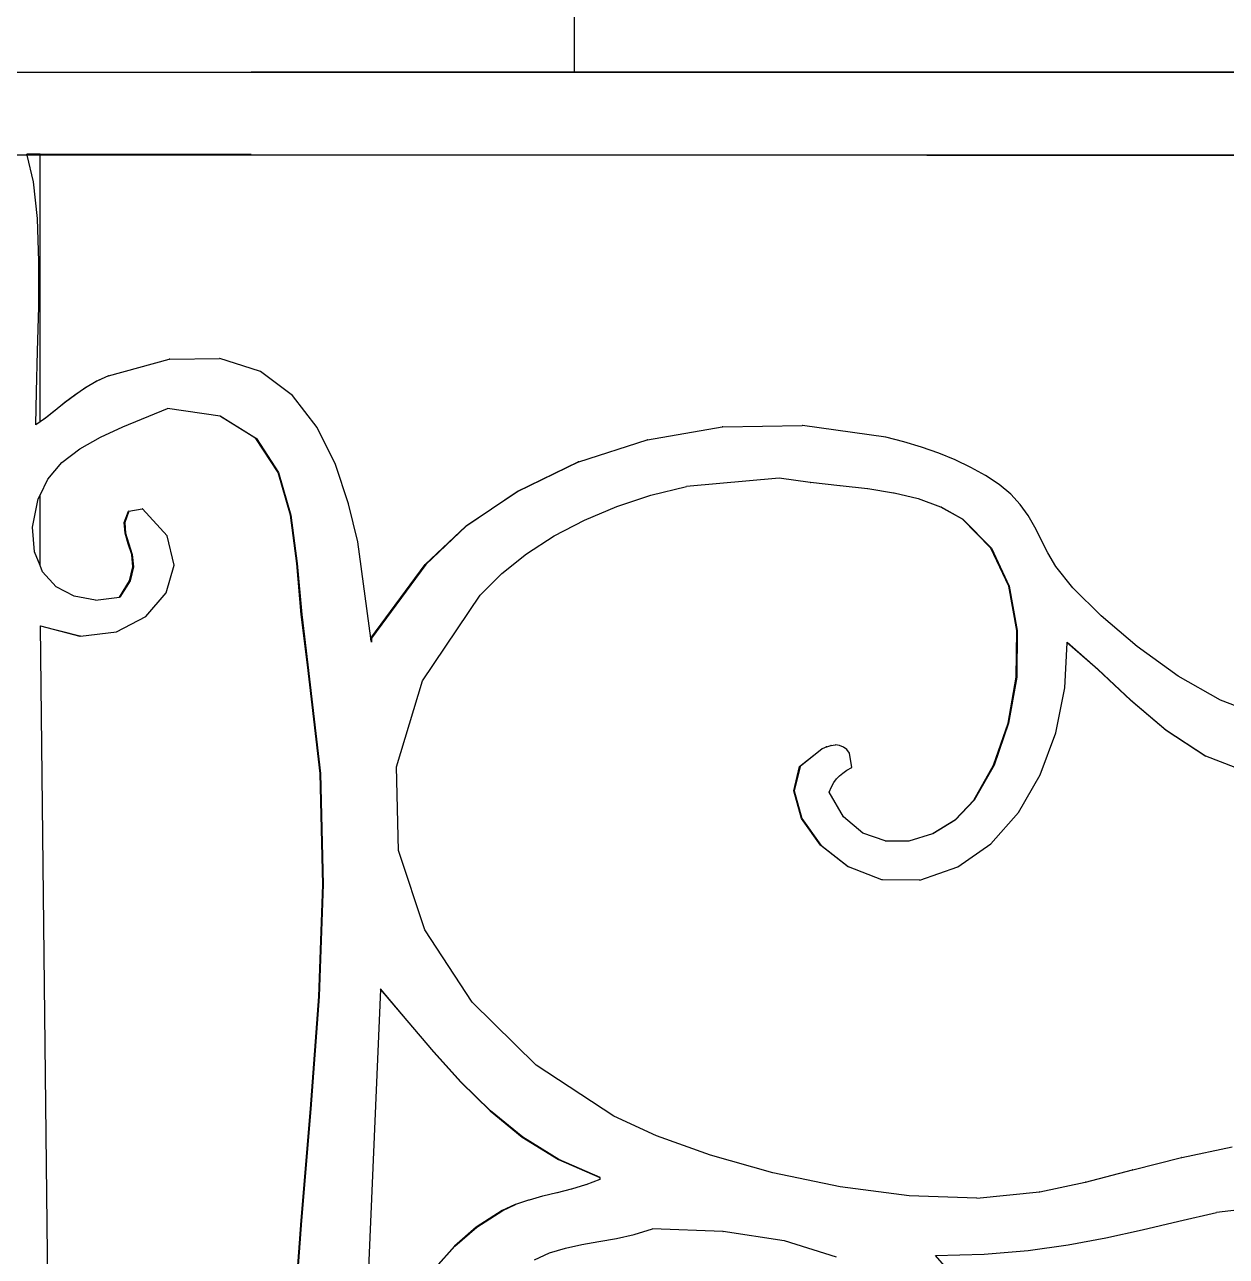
# Model space of a CAD drawing. Header units: inches. Extents: x -343 to 13887, y -13069 to -746.
# Drawn here: x 3000.76 to 3013.43, y -9207.65 to -9194.66 of the extents above; entities that cross this region are included whole.
import ezdxf

# ---------------------------------------------------------------- set-up
doc = ezdxf.new("R2010")
doc.units = ezdxf.units.IN
doc.header["$LTSCALE"] = 17
doc.header["$MEASUREMENT"] = 0
doc.layers.add('OUTLINE', color=1, linetype='Continuous', lineweight=25)

# ---------------------------------------------------------------- blocks, each defined once
blk = doc.blocks.new('kk')
for p, q in [((-1759, -2491.1), (-1656.537, -2491.1)), ((-1750.266, -2491.1), (-1748.633, -2491.1)), ((-1748.633, -2491.1), (-1746.408, -2491.1)), ((-1726.021, -2491.1), (-1746.408, -2491.1)), ((-1748.769, -2491.976), (-1749.038, -2491.976)), ((-1748.769, -2491.976), (-1748.771, -2491.965)), ((-1748.633, -2491.965), (-1748.771, -2491.965)), ((-1748.701, -2492.256), (-1748.769, -2491.976)), ((-1748.633, -2491.976), (-1748.769, -2491.976)), ((-1748.633, -2491.976), (-1748.633, -2491.965)), ((-1746.408, -2491.968), (-1748.633, -2491.965)), ((-1748.633, -2494.784), (-1748.633, -2491.976)), ((-1746.408, -2491.976), (-1748.633, -2491.976)), ((-1746.408, -2491.968), (-1746.408, -2491.976)), ((-1746.408, -2491.968), (-1739.286, -2491.976)), ((-1739.286, -2491.976), (-1746.408, -2491.976)), ((-1739.286, -2491.976), (-1739.281, -2491.976)), ((-1727.624, -2491.976), (-1739.281, -2491.976)), ((-1739.281, -2491.976), (-1729.952, -2491.986)), ((-1748.661, -2492.644), (-1748.701, -2492.256)), ((-1748.646, -2493.095), (-1748.661, -2492.644)), ((-1748.647, -2493.573), (-1748.646, -2493.095)), ((-1748.658, -2494.043), (-1748.647, -2493.573)), ((-1748.67, -2494.47), (-1748.658, -2494.043)), ((-1747.911, -2494.3), (-1747.271, -2494.127)), ((-1747.266, -2494.127), (-1747.271, -2494.127)), ((-1747.266, -2494.127), (-1746.74, -2494.118)), ((-1746.736, -2494.118), (-1746.74, -2494.118)), ((-1746.408, -2494.224), (-1746.736, -2494.118)), ((-1746.308, -2494.256), (-1746.408, -2494.224)), ((-1745.971, -2494.51), (-1746.308, -2494.256)), ((-1748.155, -2494.426), (-1748.04, -2494.358)), ((-1748.035, -2494.358), (-1748.151, -2494.426)), ((-1748.04, -2494.358), (-1747.916, -2494.3)), ((-1748.035, -2494.358), (-1748.04, -2494.358)), ((-1747.911, -2494.3), (-1748.035, -2494.358)), ((-1747.911, -2494.3), (-1747.916, -2494.3)), ((-1748.676, -2494.815), (-1748.67, -2494.47)), ((-1748.371, -2494.581), (-1748.265, -2494.502)), ((-1748.26, -2494.502), (-1748.366, -2494.581)), ((-1748.265, -2494.502), (-1748.155, -2494.426)), ((-1748.26, -2494.502), (-1748.265, -2494.502)), ((-1748.151, -2494.426), (-1748.26, -2494.502)), ((-1748.151, -2494.426), (-1748.155, -2494.426)), ((-1745.712, -2494.847), (-1745.971, -2494.51)), ((-1748.576, -2494.743), (-1748.474, -2494.663)), ((-1748.469, -2494.663), (-1748.572, -2494.743)), ((-1748.474, -2494.663), (-1748.371, -2494.581)), ((-1748.469, -2494.663), (-1748.474, -2494.663)), ((-1748.366, -2494.581), (-1748.469, -2494.663)), ((-1748.366, -2494.581), (-1748.371, -2494.581)), ((-1747.761, -2494.841), (-1747.29, -2494.646)), ((-1746.733, -2494.727), (-1747.29, -2494.646)), ((-1748.676, -2494.815), (-1748.633, -2494.784)), ((-1748.633, -2494.788), (-1748.676, -2494.819)), ((-1748.633, -2494.784), (-1748.576, -2494.743)), ((-1748.572, -2494.743), (-1748.633, -2494.788)), ((-1748.633, -2494.788), (-1748.633, -2494.784)), ((-1748.572, -2494.743), (-1748.576, -2494.743)), ((-1746.733, -2494.727), (-1746.729, -2494.727)), ((-1746.408, -2494.93), (-1746.733, -2494.727)), ((-1746.729, -2494.727), (-1746.352, -2494.963)), ((-1748.676, -2494.819), (-1748.676, -2494.815)), ((-1747.995, -2494.949), (-1747.761, -2494.841)), ((-1745.52, -2495.238), (-1745.712, -2494.847)), ((-1742.229, -2494.976), (-1741.441, -2494.841)), ((-1741.437, -2494.841), (-1741.441, -2494.841)), ((-1741.437, -2494.841), (-1740.599, -2494.825)), ((-1740.594, -2494.825), (-1740.599, -2494.825)), ((-1739.718, -2494.949), (-1740.594, -2494.825)), ((-1748.212, -2495.072), (-1747.995, -2494.949)), ((-1746.357, -2494.963), (-1746.408, -2494.93)), ((-1746.352, -2494.963), (-1746.357, -2494.963)), ((-1746.124, -2495.321), (-1746.357, -2494.963)), ((-1746.352, -2494.963), (-1746.119, -2495.321)), ((-1742.955, -2495.21), (-1742.234, -2494.976)), ((-1742.229, -2494.976), (-1742.234, -2494.976)), ((-1739.528, -2494.996), (-1739.718, -2494.949)), ((-1739.341, -2495.052), (-1739.528, -2494.996)), ((-1739.16, -2495.116), (-1739.341, -2495.052)), ((-1748.402, -2495.217), (-1748.212, -2495.072)), ((-1738.987, -2495.188), (-1739.16, -2495.116)), ((-1738.822, -2495.267), (-1738.987, -2495.188)), ((-1748.552, -2495.39), (-1748.402, -2495.217)), ((-1745.381, -2495.65), (-1745.52, -2495.238)), ((-1743.602, -2495.521), (-1742.96, -2495.21)), ((-1742.955, -2495.21), (-1743.598, -2495.521)), ((-1742.955, -2495.21), (-1742.96, -2495.21)), ((-1738.667, -2495.353), (-1738.822, -2495.267)), ((-1748.633, -2495.559), (-1748.552, -2495.39)), ((-1746.119, -2495.321), (-1746.124, -2495.321)), ((-1745.994, -2495.77), (-1746.124, -2495.321)), ((-1746.119, -2495.321), (-1745.99, -2495.77)), ((-1740.841, -2495.381), (-1741.82, -2495.467)), ((-1740.514, -2495.426), (-1740.841, -2495.381)), ((-1740.514, -2495.426), (-1740.51, -2495.426)), ((-1740.203, -2495.461), (-1740.51, -2495.426)), ((-1738.524, -2495.446), (-1738.667, -2495.353)), ((-1738.399, -2495.548), (-1738.524, -2495.446)), ((-1748.652, -2495.597), (-1748.633, -2495.559)), ((-1748.633, -2496.301), (-1748.633, -2495.559)), ((-1744.145, -2495.888), (-1743.602, -2495.521)), ((-1743.598, -2495.521), (-1744.141, -2495.888)), ((-1743.598, -2495.521), (-1743.602, -2495.521)), ((-1742.553, -2495.68), (-1742.194, -2495.561)), ((-1742.194, -2495.561), (-1741.82, -2495.467)), ((-1740.198, -2495.461), (-1740.203, -2495.461)), ((-1739.91, -2495.494), (-1740.198, -2495.461)), ((-1739.906, -2495.494), (-1739.91, -2495.494)), ((-1739.636, -2495.537), (-1739.906, -2495.494)), ((-1739.631, -2495.537), (-1739.636, -2495.537)), ((-1739.378, -2495.598), (-1739.631, -2495.537)), ((-1738.3, -2495.657), (-1738.399, -2495.548)), ((-1748.711, -2495.898), (-1748.652, -2495.597)), ((-1747.696, -2495.727), (-1747.558, -2495.705)), ((-1747.553, -2495.705), (-1747.558, -2495.705)), ((-1747.292, -2495.989), (-1747.553, -2495.705)), ((-1745.284, -2496.051), (-1745.381, -2495.65)), ((-1742.894, -2495.823), (-1742.553, -2495.68)), ((-1739.374, -2495.598), (-1739.378, -2495.598)), ((-1739.137, -2495.687), (-1739.374, -2495.598)), ((-1738.91, -2495.813), (-1739.137, -2495.687)), ((-1739.132, -2495.687), (-1739.137, -2495.687)), ((-1739.132, -2495.687), (-1738.906, -2495.813)), ((-1738.218, -2495.773), (-1738.3, -2495.657)), ((-1747.745, -2495.849), (-1747.701, -2495.727)), ((-1747.696, -2495.727), (-1747.74, -2495.849)), ((-1747.696, -2495.727), (-1747.701, -2495.727)), ((-1745.927, -2496.279), (-1745.994, -2495.77)), ((-1745.99, -2495.77), (-1745.994, -2495.77)), ((-1745.99, -2495.77), (-1745.922, -2496.279)), ((-1743.213, -2495.989), (-1742.894, -2495.823)), ((-1738.609, -2496.118), (-1738.91, -2495.813)), ((-1738.906, -2495.813), (-1738.91, -2495.813)), ((-1738.906, -2495.813), (-1738.604, -2496.118)), ((-1738.147, -2495.897), (-1738.218, -2495.773)), ((-1748.692, -2496.156), (-1748.711, -2495.898)), ((-1747.74, -2495.849), (-1747.745, -2495.849)), ((-1747.737, -2495.961), (-1747.745, -2495.849)), ((-1747.74, -2495.849), (-1747.733, -2495.961)), ((-1747.733, -2495.961), (-1747.737, -2495.961)), ((-1747.703, -2496.071), (-1747.737, -2495.961)), ((-1747.733, -2495.961), (-1747.698, -2496.071)), ((-1744.572, -2496.289), (-1744.145, -2495.888)), ((-1744.141, -2495.888), (-1744.567, -2496.289)), ((-1744.141, -2495.888), (-1744.145, -2495.888)), ((-1738.008, -2496.166), (-1738.147, -2495.897)), ((-1747.698, -2496.071), (-1747.703, -2496.071)), ((-1747.667, -2496.186), (-1747.703, -2496.071)), ((-1747.698, -2496.071), (-1747.662, -2496.186)), ((-1747.219, -2496.296), (-1747.292, -2495.989)), ((-1745.145, -2497.067), (-1745.284, -2496.051)), ((-1743.505, -2496.177), (-1743.213, -2495.989)), ((-1748.633, -2496.301), (-1748.692, -2496.156)), ((-1747.662, -2496.186), (-1747.667, -2496.186)), ((-1747.654, -2496.314), (-1747.667, -2496.186)), ((-1747.662, -2496.186), (-1747.649, -2496.314)), ((-1743.766, -2496.385), (-1743.505, -2496.177)), ((-1738.421, -2496.52), (-1738.609, -2496.118)), ((-1738.604, -2496.118), (-1738.609, -2496.118)), ((-1738.604, -2496.118), (-1738.417, -2496.52)), ((-1737.926, -2496.311), (-1738.008, -2496.166)), ((-1748.607, -2496.367), (-1748.633, -2496.301)), ((-1747.689, -2496.461), (-1747.654, -2496.314)), ((-1747.649, -2496.314), (-1747.684, -2496.461)), ((-1747.649, -2496.314), (-1747.654, -2496.314)), ((-1747.303, -2496.591), (-1747.219, -2496.296)), ((-1745.922, -2496.279), (-1745.927, -2496.279)), ((-1745.88, -2496.816), (-1745.927, -2496.279)), ((-1745.922, -2496.279), (-1745.875, -2496.816)), ((-1745.145, -2497.067), (-1744.572, -2496.289)), ((-1744.567, -2496.289), (-1745.14, -2497.067)), ((-1744.567, -2496.289), (-1744.572, -2496.289)), ((-1737.747, -2496.538), (-1737.926, -2496.311)), ((-1748.464, -2496.525), (-1748.607, -2496.367)), ((-1747.797, -2496.635), (-1747.689, -2496.461)), ((-1747.684, -2496.461), (-1747.792, -2496.635)), ((-1747.684, -2496.461), (-1747.689, -2496.461)), ((-1743.994, -2496.613), (-1743.766, -2496.385)), ((-1748.274, -2496.626), (-1748.464, -2496.525)), ((-1747.516, -2496.838), (-1747.303, -2496.591)), ((-1744.601, -2497.516), (-1743.994, -2496.613)), ((-1738.336, -2496.985), (-1738.421, -2496.52)), ((-1738.417, -2496.52), (-1738.421, -2496.52)), ((-1738.417, -2496.52), (-1738.332, -2496.985)), ((-1737.449, -2496.833), (-1737.747, -2496.538)), ((-1748.047, -2496.665), (-1748.274, -2496.626)), ((-1748.047, -2496.665), (-1747.797, -2496.635)), ((-1747.792, -2496.635), (-1747.797, -2496.635)), ((-1747.828, -2497.001), (-1747.516, -2496.838)), ((-1745.814, -2497.349), (-1745.88, -2496.816)), ((-1745.875, -2496.816), (-1745.88, -2496.816)), ((-1745.875, -2496.816), (-1745.809, -2497.349)), ((-1737.067, -2497.156), (-1737.449, -2496.833)), ((-1748.633, -2496.977), (-1748.633, -2496.975)), ((-1748.628, -2496.938), (-1748.213, -2497.047)), ((-1748.628, -2496.939), (-1748.628, -2496.938)), ((-1748.213, -2497.047), (-1748.628, -2496.939)), ((-1748.533, -2505.539), (-1748.628, -2496.939)), ((-1748.208, -2497.047), (-1747.828, -2497.001)), ((-1738.342, -2497.477), (-1738.336, -2496.985)), ((-1738.332, -2496.985), (-1738.337, -2497.477)), ((-1738.332, -2496.985), (-1738.336, -2496.985)), ((-1748.21, -2497.046), (-1748.213, -2497.047)), ((-1748.208, -2497.047), (-1748.21, -2497.046)), ((-1745.145, -2497.077), (-1745.145, -2497.067)), ((-1745.14, -2497.067), (-1745.145, -2497.067)), ((-1745.14, -2497.111), (-1745.145, -2497.077)), ((-1745.14, -2497.067), (-1745.14, -2497.111)), ((-1737.829, -2497.592), (-1737.807, -2497.115)), ((-1737.807, -2497.111), (-1737.479, -2497.396)), ((-1737.807, -2497.115), (-1737.807, -2497.111)), ((-1737.484, -2497.396), (-1737.807, -2497.115)), ((-1736.636, -2497.466), (-1737.067, -2497.156)), ((-1745.681, -2498.494), (-1745.814, -2497.349)), ((-1745.809, -2497.349), (-1745.814, -2497.349)), ((-1745.809, -2497.349), (-1745.676, -2498.494)), ((-1737.139, -2497.719), (-1737.484, -2497.396)), ((-1737.479, -2497.396), (-1737.484, -2497.396)), ((-1737.479, -2497.396), (-1737.135, -2497.719)), ((-1744.874, -2498.422), (-1744.601, -2497.516)), ((-1738.427, -2497.962), (-1738.342, -2497.477)), ((-1738.337, -2497.477), (-1738.423, -2497.962)), ((-1738.337, -2497.477), (-1738.342, -2497.477)), ((-1736.19, -2497.722), (-1736.636, -2497.466)), ((-1737.924, -2498.064), (-1737.829, -2497.592)), ((-1736.765, -2498.038), (-1737.139, -2497.719)), ((-1737.135, -2497.719), (-1737.139, -2497.719)), ((-1737.135, -2497.719), (-1736.761, -2498.038)), ((-1735.765, -2497.884), (-1736.19, -2497.722)), ((-1738.581, -2498.407), (-1738.427, -2497.962)), ((-1738.423, -2497.962), (-1738.576, -2498.407)), ((-1738.423, -2497.962), (-1738.427, -2497.962)), ((-1736.349, -2498.31), (-1736.765, -2498.038)), ((-1736.761, -2498.038), (-1736.765, -2498.038)), ((-1736.761, -2498.038), (-1736.345, -2498.31)), ((-1738.089, -2498.508), (-1737.924, -2498.064)), ((-1740.626, -2498.42), (-1740.391, -2498.235)), ((-1740.387, -2498.235), (-1740.621, -2498.42)), ((-1740.391, -2498.235), (-1740.345, -2498.212)), ((-1740.387, -2498.235), (-1740.391, -2498.235)), ((-1740.34, -2498.212), (-1740.387, -2498.235)), ((-1740.34, -2498.212), (-1740.345, -2498.212)), ((-1740.34, -2498.212), (-1740.298, -2498.198)), ((-1740.293, -2498.198), (-1740.298, -2498.198)), ((-1740.293, -2498.198), (-1740.252, -2498.193)), ((-1740.252, -2498.193), (-1740.25, -2498.194)), ((-1740.247, -2498.193), (-1740.25, -2498.194)), ((-1740.204, -2498.199), (-1740.247, -2498.193)), ((-1740.164, -2498.215), (-1740.204, -2498.199)), ((-1740.129, -2498.241), (-1740.164, -2498.215)), ((-1740.1, -2498.278), (-1740.129, -2498.241)), ((-1740.076, -2498.43), (-1740.1, -2498.278)), ((-1744.853, -2499.306), (-1744.874, -2498.422)), ((-1740.688, -2498.678), (-1740.626, -2498.42)), ((-1740.621, -2498.42), (-1740.684, -2498.678)), ((-1740.621, -2498.42), (-1740.626, -2498.42)), ((-1740.127, -2498.46), (-1740.076, -2498.43)), ((-1738.791, -2498.776), (-1738.581, -2498.407)), ((-1738.576, -2498.407), (-1738.786, -2498.776)), ((-1738.576, -2498.407), (-1738.581, -2498.407)), ((-1736.345, -2498.31), (-1736.349, -2498.31)), ((-1735.88, -2498.49), (-1736.345, -2498.31)), ((-1745.676, -2498.494), (-1745.681, -2498.494)), ((-1745.651, -2499.663), (-1745.681, -2498.494)), ((-1745.676, -2498.494), (-1745.647, -2499.663)), ((-1740.264, -2498.587), (-1740.237, -2498.549)), ((-1740.237, -2498.549), (-1740.206, -2498.517)), ((-1740.206, -2498.517), (-1740.17, -2498.489)), ((-1740.17, -2498.489), (-1740.127, -2498.46)), ((-1738.319, -2498.905), (-1738.089, -2498.508)), ((-1740.606, -2498.968), (-1740.688, -2498.678)), ((-1740.684, -2498.678), (-1740.688, -2498.678)), ((-1740.684, -2498.678), (-1740.602, -2498.968)), ((-1740.315, -2498.689), (-1740.29, -2498.633)), ((-1740.163, -2498.952), (-1740.315, -2498.689)), ((-1740.29, -2498.633), (-1740.264, -2498.587)), ((-1738.988, -2498.983), (-1738.791, -2498.776)), ((-1738.786, -2498.776), (-1738.984, -2498.983)), ((-1738.786, -2498.776), (-1738.791, -2498.776)), ((-1739.96, -2499.122), (-1740.163, -2498.952)), ((-1738.61, -2499.235), (-1738.319, -2498.905)), ((-1740.406, -2499.249), (-1740.606, -2498.968)), ((-1740.602, -2498.968), (-1740.606, -2498.968)), ((-1740.602, -2498.968), (-1740.402, -2499.249)), ((-1739.222, -2499.127), (-1738.988, -2498.983)), ((-1738.984, -2498.983), (-1739.218, -2499.127)), ((-1738.984, -2498.983), (-1738.988, -2498.983)), ((-1739.723, -2499.203), (-1739.96, -2499.122)), ((-1739.723, -2499.203), (-1739.47, -2499.203)), ((-1739.47, -2499.203), (-1739.222, -2499.127)), ((-1739.218, -2499.127), (-1739.222, -2499.127)), ((-1744.575, -2500.141), (-1744.853, -2499.306)), ((-1740.115, -2499.478), (-1740.406, -2499.249)), ((-1740.402, -2499.249), (-1740.406, -2499.249)), ((-1740.402, -2499.249), (-1740.11, -2499.478)), ((-1738.958, -2499.479), (-1738.61, -2499.235)), ((-1740.11, -2499.478), (-1740.115, -2499.478)), ((-1739.759, -2499.615), (-1740.11, -2499.478)), ((-1739.36, -2499.619), (-1738.958, -2499.479)), ((-1745.695, -2500.846), (-1745.651, -2499.663)), ((-1745.647, -2499.663), (-1745.69, -2500.846)), ((-1745.647, -2499.663), (-1745.651, -2499.663)), ((-1739.754, -2499.615), (-1739.759, -2499.615)), ((-1739.364, -2499.619), (-1739.754, -2499.615)), ((-1739.36, -2499.619), (-1739.364, -2499.619)), ((-1744.079, -2500.903), (-1744.575, -2500.141)), ((-1745.045, -2500.77), (-1745.21, -2504.649)), ((-1744.762, -2501.096), (-1745.045, -2500.765)), ((-1745.045, -2500.765), (-1745.045, -2500.77)), ((-1745.045, -2500.77), (-1744.766, -2501.096)), ((-1745.782, -2502.03), (-1745.695, -2500.846)), ((-1745.69, -2500.846), (-1745.777, -2502.03)), ((-1745.69, -2500.846), (-1745.695, -2500.846)), ((-1743.403, -2501.567), (-1744.079, -2500.903)), ((-1744.766, -2501.096), (-1744.486, -2501.427)), ((-1744.762, -2501.096), (-1744.766, -2501.096)), ((-1744.481, -2501.427), (-1744.762, -2501.096)), ((-1744.486, -2501.427), (-1744.197, -2501.748)), ((-1744.481, -2501.427), (-1744.486, -2501.427)), ((-1744.193, -2501.748), (-1744.481, -2501.427)), ((-1742.584, -2502.105), (-1743.403, -2501.567)), ((-1744.197, -2501.748), (-1743.889, -2502.051)), ((-1744.193, -2501.748), (-1744.197, -2501.748)), ((-1743.885, -2502.051), (-1744.193, -2501.748)), ((-1745.882, -2503.205), (-1745.782, -2502.03)), ((-1745.777, -2502.03), (-1745.878, -2503.205)), ((-1745.777, -2502.03), (-1745.782, -2502.03)), ((-1743.889, -2502.051), (-1743.55, -2502.326)), ((-1743.885, -2502.051), (-1743.889, -2502.051)), ((-1743.545, -2502.326), (-1743.885, -2502.051)), ((-1742.134, -2502.313), (-1742.584, -2502.105)), ((-1743.55, -2502.326), (-1743.168, -2502.563)), ((-1743.545, -2502.326), (-1743.55, -2502.326)), ((-1743.163, -2502.563), (-1743.545, -2502.326)), ((-1741.564, -2502.518), (-1742.134, -2502.313)), ((-1736.596, -2502.542), (-1736.065, -2502.428)), ((-1743.168, -2502.563), (-1742.732, -2502.754)), ((-1743.163, -2502.563), (-1743.168, -2502.563)), ((-1742.728, -2502.754), (-1743.163, -2502.563)), ((-1740.908, -2502.703), (-1741.564, -2502.518)), ((-1737.113, -2502.673), (-1736.601, -2502.542)), ((-1736.596, -2502.542), (-1736.601, -2502.542)), ((-1740.199, -2502.852), (-1740.908, -2502.703)), ((-1737.612, -2502.8), (-1737.118, -2502.673)), ((-1737.113, -2502.673), (-1737.118, -2502.673)), ((-1742.883, -2502.831), (-1743.03, -2502.875)), ((-1742.878, -2502.831), (-1742.883, -2502.831)), ((-1742.732, -2502.775), (-1742.878, -2502.831)), ((-1742.732, -2502.754), (-1742.732, -2502.775)), ((-1742.728, -2502.754), (-1742.732, -2502.754)), ((-1742.728, -2502.775), (-1742.732, -2502.775)), ((-1742.728, -2502.775), (-1742.728, -2502.754)), ((-1738.094, -2502.905), (-1737.616, -2502.8)), ((-1737.612, -2502.8), (-1737.616, -2502.8)), ((-1743.337, -2502.95), (-1743.478, -2502.99)), ((-1743.332, -2502.95), (-1743.337, -2502.95)), ((-1743.187, -2502.913), (-1743.332, -2502.95)), ((-1743.182, -2502.913), (-1743.187, -2502.913)), ((-1743.035, -2502.875), (-1743.182, -2502.913)), ((-1743.03, -2502.875), (-1743.035, -2502.875)), ((-1739.472, -2502.947), (-1740.199, -2502.852)), ((-1738.759, -2502.97), (-1739.472, -2502.947)), ((-1738.759, -2502.97), (-1738.098, -2502.905)), ((-1738.094, -2502.905), (-1738.098, -2502.905)), ((-1743.76, -2503.1), (-1744.034, -2503.276)), ((-1744.03, -2503.276), (-1743.755, -2503.1)), ((-1743.625, -2503.038), (-1743.76, -2503.1)), ((-1743.755, -2503.1), (-1743.76, -2503.1)), ((-1743.755, -2503.1), (-1743.62, -2503.038)), ((-1743.62, -2503.038), (-1743.625, -2503.038)), ((-1743.483, -2502.99), (-1743.62, -2503.038)), ((-1743.478, -2502.99), (-1743.483, -2502.99)), ((-1735.155, -2502.992), (-1736.23, -2503.121)), ((-1745.967, -2504.358), (-1745.882, -2503.205)), ((-1745.878, -2503.205), (-1745.962, -2504.358)), ((-1745.878, -2503.205), (-1745.882, -2503.205)), ((-1737.014, -2503.304), (-1736.629, -2503.213)), ((-1736.629, -2503.213), (-1736.23, -2503.121)), ((-1744.034, -2503.276), (-1744.265, -2503.478)), ((-1744.261, -2503.478), (-1744.03, -2503.276)), ((-1744.03, -2503.276), (-1744.034, -2503.276)), ((-1742.556, -2503.394), (-1742.369, -2503.352)), ((-1742.369, -2503.352), (-1742.178, -2503.294)), ((-1741.436, -2503.321), (-1742.178, -2503.294)), ((-1741.436, -2503.321), (-1741.431, -2503.321)), ((-1740.789, -2503.419), (-1741.431, -2503.321)), ((-1737.399, -2503.388), (-1737.014, -2503.304)), ((-1744.265, -2503.478), (-1744.466, -2503.7)), ((-1744.461, -2503.7), (-1744.261, -2503.478)), ((-1744.261, -2503.478), (-1744.265, -2503.478)), ((-1743.262, -2503.547), (-1743.095, -2503.496)), ((-1743.095, -2503.496), (-1742.921, -2503.458)), ((-1742.921, -2503.458), (-1742.741, -2503.427)), ((-1742.741, -2503.427), (-1742.556, -2503.394)), ((-1740.784, -2503.419), (-1740.789, -2503.419)), ((-1740.237, -2503.593), (-1740.784, -2503.419)), ((-1738.218, -2503.521), (-1737.796, -2503.462)), ((-1737.796, -2503.462), (-1737.399, -2503.388)), ((-1743.421, -2503.619), (-1743.262, -2503.547)), ((-1739.192, -2503.575), (-1738.679, -2503.56)), ((-1739.075, -2503.713), (-1739.192, -2503.575)), ((-1738.679, -2503.56), (-1738.218, -2503.521))]:
    blk.add_line(p, q)

msp = doc.modelspace()

# ---------------------------------------------------------------- linework, layer by layer
at = {"layer": 'OUTLINE'}
msp.add_line((3006.555, -9195.163), (3006.555, -9135.163), dxfattribs=at)

# ---------------------------------------------------------------- block references
msp.add_blockref('kk', (4749.555, -6704.063), dxfattribs=at)

doc.saveas('drawing.dxf')
